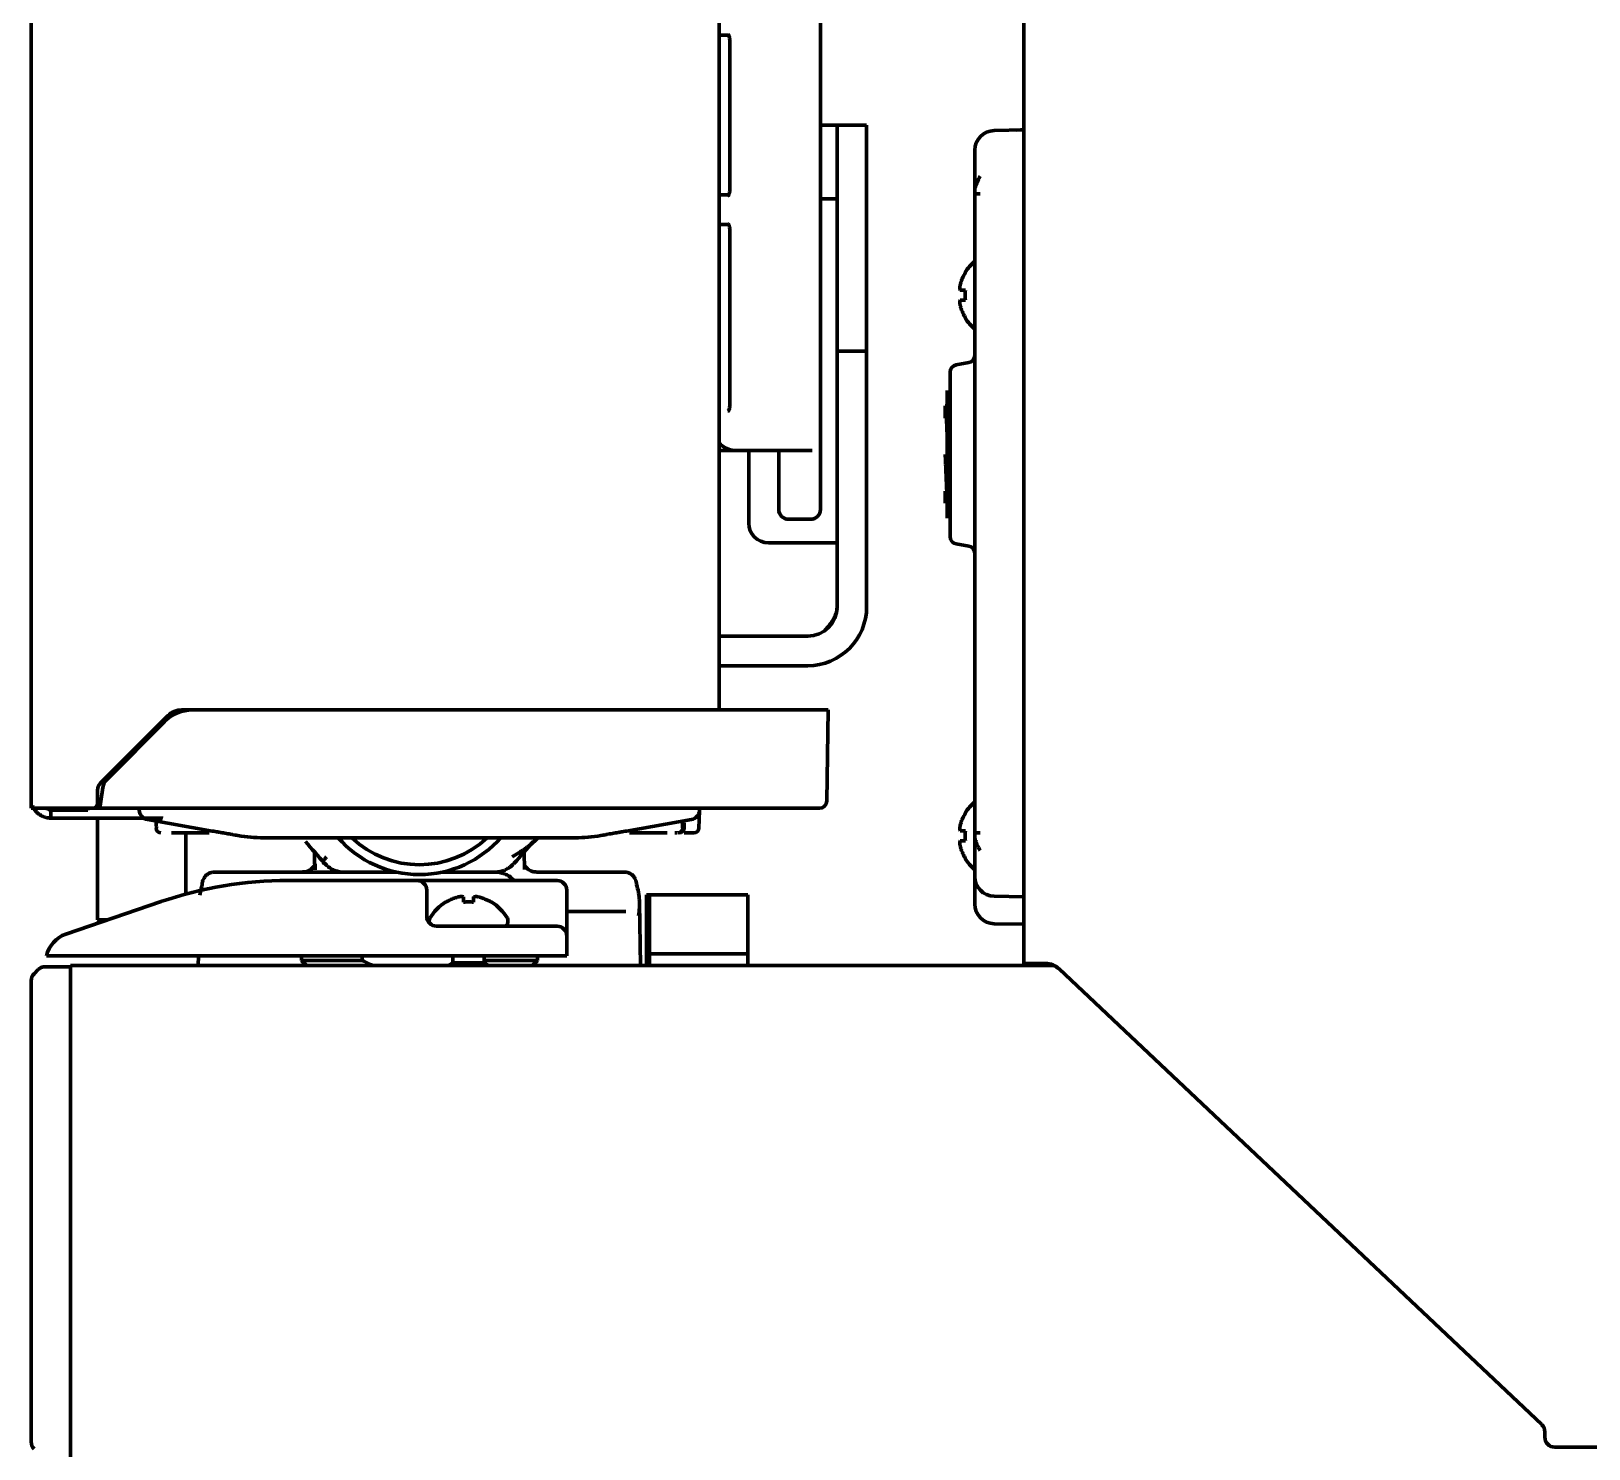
# Model space of a CAD drawing. Header units: inches. Extents: x -3077 to 7201, y 316 to 5463.
# Drawn here: x 1071.6 to 1230, y 2034.6 to 2178.8 of the extents above; entities that cross this region are included whole.
import ezdxf

# ---------------------------------------------------------------- set-up
doc = ezdxf.new("R2010")
doc.units = ezdxf.units.IN

msp = doc.modelspace()

# ---------------------------------------------------------------- linework, layer by layer
at = {"linetype": 'Continuous', "lineweight": 70}
for p, q in [((1172.56, 3749.16), (1172.56, 2083.96)), ((1071.56, 2099.76), (1071.56, 3747.76)), ((1141.56, 2109.76), (1141.56, 3747.76)), ((1151.86, 2130.16), (1151.86, 2268.16)), ((1142.49, 2178.41), (1141.56, 2178.41)), ((1142.63, 2177.91), (1142.63, 2162.66)), ((1151.86, 2169.26), (1153.56, 2169.26)), ((1153.56, 2169.26), (1156.56, 2169.26)), ((1153.56, 2164.26), (1153.56, 2169.26)), ((1156.56, 2169.26), (1156.56, 2164.26)), ((1169.52, 2168.7), (1172.56, 2168.76)), ((1171.85, 2168.74), (1172.56, 2168.81)), ((1167.56, 2161.7), (1167.56, 2166.7)), ((1153.56, 2164.26), (1153.56, 2151.26)), ((1156.56, 2164.26), (1156.56, 2151.26)), ((1141.56, 2162.16), (1142.52, 2162.16)), ((1151.86, 2161.76), (1153.56, 2161.76)), ((1167.56, 2097.81), (1167.56, 2161.7)), ((1142.49, 2159.16), (1141.56, 2159.16)), ((1142.63, 2158.66), (1142.63, 2140.73)), ((1166.58, 2154.26), (1166.61, 2154.26)), ((1153.56, 2146.26), (1153.56, 2151.26)), ((1156.56, 2151.26), (1156.56, 2146.26)), ((1166.61, 2149.66), (1166.58, 2149.66)), ((1153.56, 2141.26), (1153.56, 2146.26)), ((1153.56, 2146.26), (1156.56, 2146.26)), ((1156.56, 2146.26), (1156.56, 2141.26)), ((1166.94, 2145.09), (1165.68, 2144.87)), ((1165.06, 2144.13), (1165.06, 2135.76)), ((1153.56, 2120.26), (1153.56, 2141.26)), ((1156.56, 2120.26), (1156.56, 2141.26)), ((1164.76, 2139.24), (1164.76, 2142.26)), ((1164.76, 2140.71), (1164.56, 2140.71)), ((1164.76, 2138.77), (1164.76, 2139.24)), ((1164.76, 2132.74), (1164.76, 2138.77)), ((1143.19, 2136.16), (1141.56, 2136.16)), ((1149.89, 2136.16), (1143.19, 2136.16)), ((1144.56, 2136.16), (1144.56, 2128.76)), ((1147.61, 2136.16), (1147.61, 2130.16)), ((1151.03, 2136.16), (1149.89, 2136.16)), ((1165.06, 2135.76), (1165.06, 2127.39)), ((1164.76, 2132.27), (1164.76, 2132.74)), ((1164.76, 2129.26), (1164.76, 2132.27)), ((1148.61, 2129.16), (1150.42, 2129.16)), ((1150.42, 2129.16), (1150.86, 2129.16)), ((1150.56, 2126.76), (1146.56, 2126.76)), ((1150.56, 2126.76), (1153.56, 2126.76)), ((1165.68, 2126.65), (1166.94, 2126.42)), ((1150.56, 2117.26), (1141.56, 2117.26)), ((1150.56, 2114.26), (1141.56, 2114.26)), ((1087.97, 2109.76), (1086.89, 2109.76)), ((1087.97, 2109.76), (1140.78, 2109.76)), ((1144.25, 2109.76), (1140.78, 2109.76)), ((1151.86, 2109.76), (1144.25, 2109.76)), ((1152.66, 2109.76), (1151.86, 2109.76)), ((1152.5, 2100.49), (1152.66, 2109.76)), ((1085.47, 2109.17), (1078.6, 2102.3)), ((1079.28, 2102.73), (1085.14, 2108.58)), ((1078.31, 2100.26), (1078.31, 2101.59)), ((1078.66, 2100.49), (1078.86, 2101.88)), ((1078.66, 2100.49), (1078.56, 2099.76)), ((1071.56, 2099.76), (1073.56, 2099.76)), ((1077.81, 2099.76), (1073.56, 2099.76)), ((1073.56, 2098.76), (1073.56, 2099.56)), ((1077.31, 2099.56), (1073.56, 2099.56)), ((1073.56, 2098.76), (1084.79, 2098.76)), ((1077.31, 2099.76), (1077.31, 2099.56)), ((1077.81, 2099.76), (1078.56, 2099.76)), ((1078.31, 2098.76), (1078.31, 2088.39)), ((1140.69, 2099.76), (1078.56, 2099.76)), ((1082.56, 2099.76), (1082.56, 2099.57)), ((1083.39, 2098.61), (1089.99, 2097.44)), ((1132.13, 2097.44), (1138.73, 2098.61)), ((1139.49, 2097.74), (1139.55, 2099.48)), ((1139.56, 2099.57), (1139.56, 2099.76)), ((1143.5, 2099.76), (1140.69, 2099.76)), ((1141.42, 2099.76), (1141.42, 2099.76)), ((1151.05, 2099.76), (1143.5, 2099.76)), ((1151.75, 2099.76), (1151.05, 2099.76)), ((1166.58, 2099.26), (1166.61, 2099.26)), ((1087.31, 2091.03), (1087.31, 2097.26)), ((1092.41, 2097.02), (1092.6, 2096.98)), ((1095.21, 2096.76), (1126.91, 2096.76)), ((1129.52, 2096.98), (1129.71, 2097.02)), ((1137.99, 2097.26), (1138.99, 2097.26)), ((1167.56, 2092.81), (1167.56, 2097.81)), ((1100.4, 2095.3), (1100.38, 2094.08)), ((1121.75, 2093.53), (1121.72, 2095.3)), ((1166.61, 2094.66), (1166.58, 2094.66)), ((1090.14, 2093.26), (1108.73, 2093.26)), ((1110.81, 2092.41), (1097.7, 2092.41)), ((1116.06, 2092.41), (1110.81, 2092.41)), ((1113.39, 2093.26), (1118.8, 2093.26)), ((1125.06, 2092.41), (1116.06, 2092.41)), ((1122.98, 2093.26), (1131.98, 2093.26)), ((1167.56, 2090.01), (1167.56, 2092.81)), ((1111.81, 2088.76), (1111.81, 2091.41)), ((1126.06, 2091.41), (1126.06, 2088.76)), ((1134.46, 2090.96), (1134.16, 2090.96)), ((1134.16, 2090.96), (1134.16, 2083.76)), ((1134.46, 2090.96), (1134.46, 2084.96)), ((1144.46, 2090.96), (1134.46, 2090.96)), ((1144.46, 2084.96), (1144.46, 2090.96)), ((1169.52, 2090.81), (1172.56, 2090.76)), ((1084.77, 2090.26), (1075.09, 2086.95)), ((1113.76, 2090.2), (1113.76, 2090.23)), ((1118.36, 2090.23), (1118.36, 2090.2)), ((1126.06, 2089.26), (1132.05, 2089.26)), ((1126.06, 2088.76), (1126.06, 2086.76)), ((1133.56, 2083.76), (1133.45, 2090.12)), ((1078.31, 2088.39), (1078.8, 2088.22)), ((1079.31, 2088.39), (1078.31, 2088.39)), ((1112.06, 2088.36), (1112.06, 2088.16)), ((1112.06, 2088.16), (1112.06, 2088.09)), ((1121.06, 2087.76), (1112.81, 2087.76)), ((1120.06, 2088.16), (1120.06, 2088.36)), ((1125.06, 2087.76), (1121.06, 2087.76)), ((1169.52, 2088.01), (1172.56, 2087.96)), ((1126.06, 2084.76), (1126.06, 2086.76)), ((1121.06, 2084.76), (1074.17, 2084.76)), ((1088.58, 2084.76), (1088.56, 2083.76)), ((1099.06, 2084.76), (1099.06, 2084.26)), ((1099.06, 2084.26), (1099.56, 2083.76)), ((1099.06, 2084.26), (1105.25, 2084.26)), ((1105.25, 2084.26), (1105.25, 2084.76)), ((1114.46, 2084.04), (1113.96, 2083.76)), ((1114.46, 2084.76), (1114.46, 2084.04)), ((1117.66, 2084.04), (1114.46, 2084.04)), ((1117.66, 2084.04), (1117.66, 2084.76)), ((1117.66, 2084.26), (1123.06, 2084.26)), ((1118.16, 2083.76), (1117.66, 2084.04)), ((1121.06, 2084.76), (1126.06, 2084.76)), ((1122.56, 2083.76), (1123.06, 2084.26)), ((1123.06, 2084.26), (1123.06, 2084.76)), ((1144.46, 2084.96), (1134.46, 2084.96)), ((1134.46, 2084.96), (1134.46, 2083.76)), ((1144.46, 2083.76), (1144.46, 2084.96)), ((1174.56, 2083.96), (1172.56, 2083.96)), ((1174.56, 2083.96), (1174.76, 2083.96)), ((1174.56, 2083.96), (1174.56, 2083.76)), ((1072.27, 2083.34), (1071.85, 2082.92)), ((1075.56, 2083.63), (1072.97, 2083.63)), ((1075.56, 2083.76), (1075.56, 2081.96)), ((1175.64, 2083.76), (1075.56, 2083.76)), ((1081.06, 2083.76), (1081.06, 2083.76)), ((1225.25, 2037.05), (1176.14, 2083.41)), ((1071.56, 2082.03), (1071.56, 2082.22)), ((1071.56, 2082.03), (1071.56, 2035.48)), ((1075.56, 2081.96), (1075.56, 2035.56)), ((1071.56, 2035.29), (1071.56, 2035.48)), ((1075.56, 2035.56), (1075.56, 2033.76)), ((1225.56, 2035.76), (1225.56, 2036.32)), ((1246.56, 2034.76), (1226.56, 2034.76))]:
    msp.add_line(p, q, dxfattribs=at)
for centre, radius, start, end in [((1169.56, 2166.7), 2, 91, 180), ((1170.68, 2151.76), 4.8, 130.5417, 148.4186), ((1170.36, 2151.96), 3.78, 172.3959, 179.9965), ((1170.36, 2151.96), 3.78, 180.0035, 187.6041), ((1170.68, 2152.15), 4.8, 211.5837, 229.4583), ((1166.81, 2145.83), 0.75, 280, 0), ((1165.81, 2144.13), 0.75, 100, 180), ((1148.61, 2130.16), 1, 180, 270), ((1150.86, 2130.16), 1, 270, 0), ((1146.56, 2128.76), 2, 180, 270), ((1165.81, 2127.39), 0.75, 180, 260), ((1166.81, 2125.69), 0.75, 0, 80), ((1150.56, 2120.26), 3, 270, 0), ((1150.56, 2120.26), 6, 270, 0), ((1087.97, 2105.76), 4, 90, 135), ((1086.89, 2107.76), 2, 90, 135), ((1079.31, 2101.59), 1, 135, 180), ((1080.34, 2101.67), 1.5, 135, 172), ((1077.81, 2100.26), 0.5, 270, 0), ((1151.75, 2100.51), 0.75, 270, 359), ((1170.68, 2096.76), 4.8, 130.5417, 148.4186), ((1083.56, 2099.59), 1, 181.4403, 260), ((1084.33, 2098.95), 0.5, 260, 354.8861), ((1138.56, 2099.59), 1, 280, 358.5401), ((1111.06, 2104.01), 11, 221.2256, 270), ((1111.06, 2104.01), 10, 226.4737, 313.5263), ((1111.06, 2104.01), 11, 270, 319.2469), ((1137.49, 2097.76), 0.5, 270, 358), ((1138.99, 2097.76), 0.5, 270, 358), ((1170.36, 2096.96), 3.78, 172.3959, 179.9965), ((1170.36, 2096.96), 3.78, 180.0035, 187.6041), ((1170.68, 2097.15), 4.8, 211.5837, 229.4583), ((1097.7, 2052.41), 40, 90, 108.8636), ((1110.81, 2091.41), 1, 0, 90), ((1125.06, 2091.41), 1, 0, 90), ((1169.56, 2092.81), 2, 180, 269), ((1112.81, 2088.76), 1, 180, 270), ((1116.26, 2086.14), 4.8, 121.5837, 149.6988), ((1116.06, 2086.45), 3.78, 90.0035, 97.6041), ((1116.06, 2086.45), 3.78, 82.3959, 89.9965), ((1115.86, 2086.14), 4.8, 30.3012, 58.4186), ((1169.56, 2090.01), 2, 180, 269), ((1112.46, 2088.36), 0.4, 149.6988, 180), ((1119.66, 2088.16), 0.4, 270, 0), ((1119.66, 2088.36), 0.4, 0, 30.3012), ((1125.06, 2086.76), 1, 0, 90), ((1076.06, 2084.11), 3, 108.8636, 167.5792), ((1174.56, 2085.76), 2, 244.1606, 270), ((1174.76, 2081.96), 2, 46.65, 90), ((1072.56, 2082.22), 1, 135, 180), ((1072.97, 2082.63), 1, 90, 135), ((1224.56, 2036.32), 1, 0, 46.65), ((1072.56, 2035.29), 1, 180, 225), ((1226.56, 2035.76), 1, 180, 270)]:
    msp.add_arc(centre, radius, start, end, dxfattribs=at)
for centre, major_axis, ratio, start_param, end_param in [((1143.17, 2141.16), (0, -5), 0.615661, 5.73191, 6.175284), ((1084.76, 2097.76), (0, 0.5), 1, 1.640393, 3.142092), ((1124.65, 2094.76), (0, -2.5), 0.999999, 3.785085, 4.005956), ((1124.65, 2094.76), (0, -2.5), 1, 3.785089, 4.004654), ((1137.36, 2097.76), (0, 0.5), 1, 3.141193, 4.639305), ((1121.05, 2095.96), (32.09, -27.79), 0.353553, 4.310993, 4.385744), ((1101.07, 2095.96), (32.09, 27.79), 0.353553, 5.039041, 5.113788), ((1089.95, 2091.99), (-0.961, 0.275), 0.857313, 0.005589, 0.30176), ((1132.16, 2091.99), (-0.961, -0.275), 0.857313, 2.839833, 3.140059)]:
    msp.add_ellipse(centre, major_axis=major_axis, ratio=ratio, start_param=start_param, end_param=end_param, dxfattribs=at)
for points, knots in [([(1142.48, 2178.48), (1142.48, 2178.48), (1142.48, 2178.47), (1142.51, 2178.44), (1142.56, 2178.34), (1142.61, 2178.18), (1142.63, 2178.02), (1142.63, 2177.93), (1142.63, 2177.91)], [0, 0, 0, 0, 0.064595, 0.272965, 0.480399, 0.692617, 0.92171, 1, 1, 1, 1]), ([(1168.11, 2164.06), (1167.99, 2163.85), (1167.88, 2163.64), (1167.74, 2163.32), (1167.7, 2163.21), (1167.63, 2162.98), (1167.59, 2162.87), (1167.56, 2162.76)], [0, 0, 0, 0, 0.5, 0.5, 0.75, 0.75, 1, 1, 1, 1]), ([(1142.63, 2162.66), (1142.63, 2162.58), (1142.62, 2162.44), (1142.57, 2162.25), (1142.52, 2162.13), (1142.49, 2162.09), (1142.48, 2162.09), (1142.48, 2162.09)], [0, 0, 0, 0, 0.239269, 0.485113, 0.691034, 0.916821, 1, 1, 1, 1]), ([(1142.48, 2159.23), (1142.48, 2159.23), (1142.48, 2159.22), (1142.51, 2159.19), (1142.56, 2159.09), (1142.61, 2158.93), (1142.63, 2158.77), (1142.63, 2158.68), (1142.63, 2158.66)], [0, 0, 0, 0, 0.064595, 0.272965, 0.480399, 0.692617, 0.92171, 1, 1, 1, 1]), ([(1166.61, 2154.26), (1166.49, 2154.05), (1166.38, 2153.84), (1166.24, 2153.52), (1166.2, 2153.41), (1166.13, 2153.18), (1166.09, 2153.07), (1166.06, 2152.96)], [0, 0, 0, 0, 0.5, 0.5, 0.75, 0.75, 1, 1, 1, 1]), ([(1166.61, 2151.46), (1166.49, 2151.46), (1166.38, 2151.46), (1166.24, 2151.46), (1166.2, 2151.46), (1166.13, 2151.46), (1166.09, 2151.46), (1166.06, 2151.46)], [0, 0, 0, 0, 0.5, 0.5, 0.75, 0.75, 1, 1, 1, 1]), ([(1142.63, 2140.73), (1142.63, 2140.65), (1142.62, 2140.51), (1142.57, 2140.33), (1142.52, 2140.2), (1142.49, 2140.16), (1142.48, 2140.16), (1142.48, 2140.16)], [0, 0, 0, 0, 0.239211, 0.484995, 0.690866, 0.916598, 1, 1, 1, 1]), ([(1164.56, 2140.71), (1164.57, 2140.71), (1164.58, 2140.69), (1164.59, 2140.62), (1164.59, 2140.6), (1164.6, 2140.56), (1164.6, 2140.55), (1164.6, 2140.54), (1164.61, 2140.51), (1164.61, 2140.48), (1164.62, 2140.38), (1164.63, 2140.28), (1164.64, 2140.11), (1164.64, 2140.04), (1164.65, 2139.96), (1164.65, 2139.94), (1164.65, 2139.91), (1164.65, 2139.89), (1164.66, 2139.83), (1164.66, 2139.8), (1164.66, 2139.68), (1164.67, 2139.6), (1164.68, 2139.43), (1164.68, 2139.26), (1164.69, 2139.07), (1164.7, 2138.92), (1164.7, 2138.87), (1164.71, 2138.77), (1164.71, 2138.72), (1164.72, 2138.45), (1164.73, 2138.23), (1164.74, 2137.77), (1164.75, 2137.53), (1164.76, 2137.29)], [0, 0, 0, 0, 0.125, 0.125, 0.1875, 0.1875, 0.203125, 0.203125, 0.21875, 0.25, 0.25, 0.375, 0.375, 0.4375, 0.4375, 0.453125, 0.453125, 0.46875, 0.46875, 0.5, 0.5, 0.5625, 0.5625, 0.625, 0.6875, 0.6875, 0.71875, 0.71875, 0.75, 0.75, 0.875, 0.875, 1, 1, 1, 1]), ([(1164.56, 2139.44), (1164.56, 2139.45), (1164.56, 2139.47), (1164.56, 2139.5), (1164.56, 2139.53), (1164.56, 2139.58), (1164.56, 2139.6), (1164.56, 2139.68), (1164.56, 2139.72), (1164.56, 2139.86), (1164.56, 2139.95), (1164.56, 2140.1), (1164.56, 2140.18), (1164.56, 2140.27), (1164.56, 2140.31), (1164.56, 2140.35), (1164.56, 2140.37), (1164.56, 2140.39), (1164.56, 2140.41), (1164.56, 2140.47), (1164.56, 2140.57), (1164.56, 2140.63), (1164.56, 2140.68), (1164.56, 2140.7), (1164.56, 2140.71)], [0, 0, 0, 0, 0.01675, 0.01675, 0.051866, 0.051866, 0.086982, 0.086982, 0.157215, 0.157215, 0.297679, 0.297679, 0.438143, 0.438143, 0.508375, 0.508375, 0.543491, 0.543491, 0.578607, 0.578607, 0.719072, 0.859536, 0.859536, 1, 1, 1, 1]), ([(1164.76, 2139.24), (1164.77, 2139.5), (1164.81, 2139.77), (1164.89, 2140.17), (1164.92, 2140.31), (1164.97, 2140.46)], [0, 0, 0, 0, 0.639156, 0.639156, 1, 1, 1, 1]), ([(1164.97, 2137.53), (1164.93, 2137.68), (1164.89, 2137.83), (1164.85, 2138.01), (1164.85, 2138.05), (1164.83, 2138.11), (1164.83, 2138.15), (1164.81, 2138.24), (1164.8, 2138.31), (1164.78, 2138.51), (1164.77, 2138.64), (1164.76, 2138.77)], [0, 0, 0, 0, 0.367214, 0.367214, 0.446312, 0.446312, 0.52541, 0.52541, 0.683607, 0.683607, 1, 1, 1, 1]), ([(1164.76, 2131.52), (1164.75, 2131.56), (1164.75, 2131.6), (1164.74, 2131.69), (1164.73, 2131.79), (1164.73, 2131.9), (1164.72, 2132), (1164.72, 2132.03), (1164.71, 2132.09), (1164.71, 2132.13), (1164.7, 2132.23), (1164.7, 2132.37), (1164.68, 2132.61), (1164.68, 2132.78), (1164.67, 2132.91), (1164.67, 2132.96), (1164.66, 2133.02), (1164.66, 2133.05), (1164.66, 2133.09), (1164.66, 2133.12), (1164.65, 2133.33), (1164.64, 2133.53), (1164.63, 2133.84), (1164.62, 2134.05), (1164.61, 2134.27), (1164.61, 2134.41), (1164.61, 2134.44), (1164.61, 2134.49), (1164.6, 2134.58), (1164.6, 2134.66), (1164.59, 2134.83), (1164.58, 2135.06), (1164.57, 2135.4), (1164.56, 2135.64), (1164.56, 2135.76)], [0, 0, 0, 0, 0.0625, 0.0625, 0.125, 0.1875, 0.1875, 0.21875, 0.21875, 0.25, 0.25, 0.3125, 0.375, 0.4375, 0.4375, 0.46875, 0.46875, 0.484375, 0.484375, 0.5, 0.5, 0.625, 0.625, 0.6875, 0.75, 0.75, 0.765625, 0.765625, 0.78125, 0.8125, 0.8125, 0.875, 0.9375, 1, 1, 1, 1]), ([(1164.76, 2132.74), (1164.77, 2133), (1164.81, 2133.27), (1164.89, 2133.67), (1164.92, 2133.81), (1164.97, 2133.96)], [0, 0, 0, 0, 0.639156, 0.639156, 1, 1, 1, 1]), ([(1164.56, 2130.81), (1164.56, 2130.82), (1164.56, 2130.85), (1164.56, 2130.91), (1164.56, 2130.97), (1164.56, 2130.99), (1164.56, 2131.03), (1164.56, 2131.04), (1164.56, 2131.06), (1164.56, 2131.08), (1164.56, 2131.14), (1164.56, 2131.2), (1164.56, 2131.33), (1164.56, 2131.41), (1164.56, 2131.57), (1164.56, 2131.65), (1164.56, 2131.77), (1164.56, 2131.79), (1164.56, 2131.84), (1164.56, 2131.91), (1164.56, 2131.98), (1164.56, 2132.03)], [0, 0, 0, 0, 0.14299, 0.28598, 0.28598, 0.357475, 0.357475, 0.393222, 0.393222, 0.42897, 0.42897, 0.57196, 0.57196, 0.71495, 0.71495, 0.85794, 0.85794, 0.893687, 0.893687, 0.929434, 1, 1, 1, 1]), ([(1164.97, 2131.03), (1164.93, 2131.18), (1164.89, 2131.33), (1164.85, 2131.51), (1164.85, 2131.55), (1164.83, 2131.61), (1164.83, 2131.65), (1164.81, 2131.74), (1164.8, 2131.81), (1164.78, 2132.01), (1164.77, 2132.14), (1164.76, 2132.27)], [0, 0, 0, 0, 0.367214, 0.367214, 0.446312, 0.446312, 0.52541, 0.52541, 0.683607, 0.683607, 1, 1, 1, 1]), ([(1152.23, 2117.76), (1152.27, 2117.8), (1152.37, 2117.91), (1152.53, 2118.07), (1152.68, 2118.26), (1152.83, 2118.44), (1152.96, 2118.62), (1153.08, 2118.8), (1153.19, 2118.98), (1153.29, 2119.16), (1153.37, 2119.35), (1153.44, 2119.53), (1153.49, 2119.71), (1153.53, 2119.89), (1153.55, 2120.07), (1153.56, 2120.2), (1153.56, 2120.26)], [0, 0, 0, 0, 0.054002, 0.126771, 0.19954, 0.272309, 0.345078, 0.417847, 0.490616, 0.563385, 0.636154, 0.708924, 0.781693, 0.854462, 0.927231, 1, 1, 1, 1]), ([(1071.69, 2100.04), (1071.69, 2100.04), (1071.7, 2100.01), (1071.73, 2099.94), (1071.78, 2099.85), (1071.83, 2099.76), (1071.88, 2099.67), (1071.94, 2099.58), (1072, 2099.5), (1072.07, 2099.42), (1072.14, 2099.34), (1072.22, 2099.27), (1072.3, 2099.2), (1072.38, 2099.14), (1072.47, 2099.08), (1072.56, 2099.02), (1072.65, 2098.97), (1072.75, 2098.93), (1072.84, 2098.89), (1072.94, 2098.85), (1073.04, 2098.82), (1073.14, 2098.8), (1073.25, 2098.78), (1073.35, 2098.77), (1073.45, 2098.76), (1073.52, 2098.76), (1073.56, 2098.76)], [0, 0, 0, 0, 0.001919, 0.045314, 0.088709, 0.132103, 0.175498, 0.218893, 0.262288, 0.305683, 0.349078, 0.392472, 0.435867, 0.479262, 0.522657, 0.566052, 0.609447, 0.652841, 0.696236, 0.739631, 0.783026, 0.826421, 0.869816, 0.91321, 0.956605, 1, 1, 1, 1]), ([(1073.56, 2099.56), (1073.52, 2099.57), (1073.45, 2099.6), (1073.34, 2099.64), (1073.24, 2099.68), (1073.14, 2099.72), (1073.08, 2099.74), (1073.06, 2099.75)], [0, 0, 0, 0, 0.214054, 0.428108, 0.642162, 0.856216, 1, 1, 1, 1]), ([(1166.61, 2099.26), (1166.49, 2099.05), (1166.38, 2098.84), (1166.24, 2098.52), (1166.2, 2098.41), (1166.13, 2098.18), (1166.09, 2098.07), (1166.06, 2097.96)], [0, 0, 0, 0, 0.5, 0.5, 0.75, 0.75, 1, 1, 1, 1]), ([(1089.68, 2097.26), (1089.45, 2097.26), (1089.2, 2097.26), (1088.64, 2097.26), (1088.35, 2097.26), (1087.71, 2097.26), (1087.36, 2097.26), (1086.91, 2097.26), (1086.82, 2097.26), (1086.68, 2097.26), (1086.63, 2097.26), (1086.54, 2097.26), (1086.3, 2097.26), (1086.05, 2097.26), (1085.85, 2097.26)], [0, 0, 0, 0, 0.25, 0.25, 0.5, 0.5, 0.75, 0.75, 0.8125, 0.8125, 0.84375, 0.84375, 0.875, 1, 1, 1, 1]), ([(1089.99, 2097.44), (1090.09, 2097.43), (1090.28, 2097.39), (1090.48, 2097.36), (1090.6, 2097.34), (1090.62, 2097.33), (1090.67, 2097.32), (1090.74, 2097.31), (1090.81, 2097.3), (1090.95, 2097.28), (1091.03, 2097.26), (1091.12, 2097.25)], [0, 0, 0, 0, 0.25, 0.5, 0.5, 0.5625, 0.5625, 0.625, 0.75, 0.75, 1, 1, 1, 1]), ([(1091.12, 2097.25), (1091.22, 2097.23), (1091.32, 2097.21), (1091.52, 2097.17), (1091.63, 2097.16), (1091.85, 2097.12), (1092.07, 2097.08), (1092.29, 2097.04), (1092.41, 2097.02)], [0, 0, 0, 0, 0.25, 0.25, 0.5, 0.5, 0.75, 1, 1, 1, 1]), ([(1129.71, 2097.02), (1129.83, 2097.04), (1130.05, 2097.08), (1130.27, 2097.12), (1130.49, 2097.16), (1130.7, 2097.19), (1130.9, 2097.23), (1131, 2097.25)], [0, 0, 0, 0, 0.25, 0.5, 0.5, 0.75, 1, 1, 1, 1]), ([(1131, 2097.25), (1131.09, 2097.26), (1131.17, 2097.28), (1131.31, 2097.3), (1131.35, 2097.31), (1131.43, 2097.32), (1131.45, 2097.32), (1131.5, 2097.33), (1131.52, 2097.34), (1131.64, 2097.36), (1131.74, 2097.38), (1131.93, 2097.41), (1132.03, 2097.43), (1132.13, 2097.44)], [0, 0, 0, 0, 0.25, 0.25, 0.375, 0.375, 0.4375, 0.4375, 0.5, 0.5, 0.75, 0.75, 1, 1, 1, 1]), ([(1136.27, 2097.26), (1135.87, 2097.26), (1135.48, 2097.26), (1134.76, 2097.26), (1134.42, 2097.26), (1133.78, 2097.26), (1133.48, 2097.26), (1133.13, 2097.26), (1133.06, 2097.26), (1132.96, 2097.26), (1132.93, 2097.26), (1132.86, 2097.26), (1132.7, 2097.26), (1132.55, 2097.26), (1132.43, 2097.26)], [0, 0, 0, 0, 0.25, 0.25, 0.5, 0.5, 0.75, 0.75, 0.8125, 0.8125, 0.84375, 0.84375, 0.875, 1, 1, 1, 1]), ([(1137.27, 2097.26), (1137.26, 2097.26), (1137.24, 2097.26), (1137.2, 2097.26), (1137.17, 2097.26), (1137.12, 2097.26), (1137.1, 2097.26), (1137.07, 2097.26), (1137.05, 2097.26), (1137.03, 2097.26)], [0, 0, 0, 0, 0.27385, 0.27385, 0.636925, 0.636925, 0.818462, 0.818462, 1, 1, 1, 1]), ([(1168.11, 2097.26), (1167.99, 2097.26), (1167.88, 2097.26), (1167.74, 2097.26), (1167.7, 2097.26), (1167.63, 2097.26), (1167.59, 2097.26), (1167.56, 2097.26)], [0, 0, 0, 0, 0.5, 0.5, 0.75, 0.75, 1, 1, 1, 1]), ([(1120.51, 2094.82), (1120.62, 2094.89), (1120.74, 2094.95), (1120.96, 2095.09), (1121.07, 2095.16), (1121.29, 2095.3), (1121.4, 2095.37), (1121.61, 2095.5), (1121.71, 2095.57), (1121.91, 2095.71), (1122.01, 2095.77), (1122.15, 2095.87), (1122.19, 2095.91), (1122.28, 2095.97), (1122.33, 2096.01), (1122.41, 2096.07), (1122.46, 2096.11), (1122.53, 2096.17), (1122.57, 2096.2), (1122.64, 2096.27), (1122.68, 2096.3), (1122.72, 2096.35), (1122.74, 2096.36), (1122.76, 2096.39), (1122.78, 2096.41), (1122.79, 2096.42)], [0, 0, 0, 0, 0.125, 0.125, 0.25, 0.25, 0.375, 0.375, 0.5, 0.5, 0.625, 0.625, 0.6875, 0.6875, 0.75, 0.75, 0.8125, 0.8125, 0.875, 0.875, 0.9375, 0.9375, 0.96875, 0.96875, 1, 1, 1, 1]), ([(1166.61, 2096.46), (1166.49, 2096.46), (1166.38, 2096.46), (1166.24, 2096.46), (1166.2, 2096.46), (1166.13, 2096.46), (1166.09, 2096.46), (1166.06, 2096.46)], [0, 0, 0, 0, 0.5, 0.5, 0.75, 0.75, 1, 1, 1, 1]), ([(1100.44, 2094.07), (1100.45, 2094.07), (1100.45, 2094.09), (1100.38, 2093.91), (1100.06, 2093.53), (1099.53, 2093.27), (1099.26, 2093.27), (1099.16, 2093.29)], [0, 0, 0, 0, 0.056296, 0.267068, 0.523221, 0.827781, 1, 1, 1, 1]), ([(1101.44, 2094.13), (1101.41, 2094.13), (1101.39, 2094.13), (1101.34, 2094.15), (1101.33, 2094.16), (1101.3, 2094.19), (1101.29, 2094.21), (1101.29, 2094.26), (1101.29, 2094.29), (1101.31, 2094.35), (1101.32, 2094.38), (1101.35, 2094.46), (1101.38, 2094.5), (1101.43, 2094.59), (1101.46, 2094.63), (1101.53, 2094.72), (1101.57, 2094.77), (1101.61, 2094.82)], [0, 0, 0, 0, 0.125, 0.125, 0.25, 0.25, 0.375, 0.375, 0.5, 0.5, 0.625, 0.625, 0.75, 0.75, 0.875, 0.875, 1, 1, 1, 1]), ([(1103.37, 2093.26), (1103.28, 2093.26), (1103.19, 2093.26), (1103.01, 2093.28), (1102.83, 2093.31), (1102.66, 2093.36), (1102.53, 2093.4), (1102.49, 2093.41), (1102.41, 2093.45), (1102.36, 2093.46), (1102.24, 2093.52), (1102.16, 2093.56), (1102.04, 2093.63), (1102, 2093.66), (1101.95, 2093.69), (1101.93, 2093.71), (1101.89, 2093.73), (1101.8, 2093.8), (1101.64, 2093.93), (1101.51, 2094.06), (1101.44, 2094.13)], [0, 0, 0, 0, 0.125, 0.125, 0.25, 0.375, 0.375, 0.4375, 0.4375, 0.5, 0.5, 0.625, 0.625, 0.6875, 0.6875, 0.71875, 0.71875, 0.75, 0.875, 1, 1, 1, 1]), ([(1120.67, 2094.13), (1120.64, 2094.1), (1120.61, 2094.07), (1120.54, 2094), (1120.51, 2093.97), (1120.41, 2093.87), (1120.27, 2093.76), (1120.04, 2093.61), (1119.88, 2093.52), (1119.78, 2093.48), (1119.76, 2093.47), (1119.72, 2093.45), (1119.65, 2093.42), (1119.59, 2093.4), (1119.46, 2093.36), (1119.38, 2093.33), (1119.24, 2093.3), (1119.2, 2093.3), (1119.11, 2093.28), (1119.07, 2093.28), (1118.93, 2093.26), (1118.84, 2093.26), (1118.75, 2093.26)], [0, 0, 0, 0, 0.0625, 0.0625, 0.125, 0.125, 0.25, 0.375, 0.5, 0.5, 0.53125, 0.53125, 0.5625, 0.625, 0.625, 0.75, 0.75, 0.8125, 0.8125, 0.875, 0.875, 1, 1, 1, 1]), ([(1122.94, 2093.28), (1122.81, 2093.27), (1122.47, 2093.3), (1121.99, 2093.6), (1121.82, 2093.82), (1121.79, 2093.86)], [0, 0, 0, 0, 0.297892, 0.82991, 1, 1, 1, 1]), ([(1088.73, 2090.93), (1088.75, 2091.02), (1088.76, 2091.12), (1088.82, 2091.48), (1088.89, 2091.74), (1088.97, 2092.01)], [0, 0, 0, 0, 0.258744, 0.258744, 1, 1, 1, 1]), ([(1090.12, 2093.24), (1090.07, 2093.24), (1089.88, 2093.25), (1089.57, 2093.12), (1089.3, 2092.89), (1089.11, 2092.6), (1089.02, 2092.41), (1089, 2092.27), (1089, 2092.26)], [0, 0, 0, 0, 0.092867, 0.324216, 0.523827, 0.721789, 0.962352, 1, 1, 1, 1]), ([(1118.8, 2093.26), (1118.89, 2093.26), (1118.98, 2093.25), (1119.16, 2093.23), (1119.34, 2093.2), (1119.51, 2093.16), (1119.64, 2093.11), (1119.68, 2093.1), (1119.76, 2093.07), (1119.81, 2093.05), (1119.93, 2092.99), (1120.01, 2092.95), (1120.13, 2092.88), (1120.17, 2092.86), (1120.22, 2092.82), (1120.24, 2092.8), (1120.28, 2092.78), (1120.37, 2092.71), (1120.53, 2092.58), (1120.67, 2092.45), (1120.73, 2092.38)], [0, 0, 0, 0, 0.125, 0.125, 0.25, 0.375, 0.375, 0.4375, 0.4375, 0.5, 0.5, 0.625, 0.625, 0.6875, 0.6875, 0.71875, 0.71875, 0.75, 0.875, 1, 1, 1, 1]), ([(1133.11, 2092.26), (1133.09, 2092.35), (1133.03, 2092.56), (1132.84, 2092.87), (1132.52, 2093.14), (1132.2, 2093.26), (1132.02, 2093.24), (1131.98, 2093.24)], [0, 0, 0, 0, 0.21456, 0.467419, 0.698563, 0.931398, 1, 1, 1, 1]), ([(1133.34, 2088.81), (1133.39, 2089.08), (1133.42, 2089.34), (1133.45, 2089.88), (1133.45, 2090.14), (1133.43, 2090.54), (1133.42, 2090.68), (1133.38, 2090.94), (1133.37, 2091.08), (1133.29, 2091.48), (1133.23, 2091.74), (1133.15, 2092.01)], [0, 0, 0, 0, 0.25, 0.25, 0.5, 0.5, 0.625, 0.625, 0.75, 0.75, 1, 1, 1, 1]), ([(1115.56, 2090.2), (1115.56, 2090.33), (1115.56, 2090.43), (1115.56, 2090.57), (1115.56, 2090.61), (1115.56, 2090.69), (1115.56, 2090.72), (1115.56, 2090.75)], [0, 0, 0, 0, 0.5, 0.5, 0.75, 0.75, 1, 1, 1, 1]), ([(1118.36, 2090.2), (1118.16, 2090.33), (1117.95, 2090.43), (1117.62, 2090.57), (1117.51, 2090.61), (1117.29, 2090.69), (1117.17, 2090.72), (1117.06, 2090.75)], [0, 0, 0, 0, 0.5, 0.5, 0.75, 0.75, 1, 1, 1, 1]), ([(1073.13, 2084.76), (1073.13, 2084.76), (1073.14, 2084.76), (1073.16, 2084.76), (1073.16, 2084.76), (1073.18, 2084.76), (1073.19, 2084.76), (1073.2, 2084.76), (1073.2, 2084.76), (1073.24, 2084.76), (1073.27, 2084.76), (1073.32, 2084.76), (1073.33, 2084.76), (1073.35, 2084.76), (1073.36, 2084.76), (1073.39, 2084.76), (1073.44, 2084.76), (1073.49, 2084.76), (1073.54, 2084.76), (1073.57, 2084.76), (1073.65, 2084.76), (1073.71, 2084.76), (1073.8, 2084.76), (1073.84, 2084.76), (1073.88, 2084.76), (1073.9, 2084.76), (1073.93, 2084.76), (1073.95, 2084.76), (1074.03, 2084.76), (1074.1, 2084.76), (1074.17, 2084.76)], [0, 0, 0, 0, 0.118661, 0.118661, 0.181614, 0.181614, 0.21309, 0.21309, 0.244566, 0.244566, 0.370472, 0.370472, 0.401948, 0.401948, 0.433425, 0.433425, 0.496378, 0.55933, 0.55933, 0.622283, 0.622283, 0.748189, 0.748189, 0.811142, 0.811142, 0.842618, 0.842618, 0.874094, 0.874094, 1, 1, 1, 1])]:
    msp.add_open_spline(points, degree=3, knots=knots, dxfattribs=at)
for points, degree in [([(1167.56, 2162.26), (1167.58, 2162.26), (1167.61, 2162.26), (1167.66, 2162.26), (1167.71, 2162.26), (1167.78, 2162.26), (1167.84, 2162.26), (1167.92, 2162.26), (1168, 2162.26), (1168.07, 2162.26), (1168.11, 2162.26)], 3), ([(1166.06, 2152.96), (1166.06, 2152.93), (1166.05, 2152.88), (1166.05, 2152.8), (1166.05, 2152.73), (1166.05, 2152.66), (1166.05, 2152.59), (1166.06, 2152.52), (1166.06, 2152.48), (1166.06, 2152.46)], 3), ([(1166.06, 2152.46), (1166.08, 2152.46), (1166.11, 2152.46), (1166.16, 2152.46), (1166.21, 2152.46), (1166.28, 2152.46), (1166.34, 2152.46), (1166.42, 2152.46), (1166.5, 2152.46), (1166.57, 2152.46), (1166.61, 2152.46)], 3), ([(1166.06, 2151.46), (1166.06, 2151.43), (1166.05, 2151.38), (1166.05, 2151.31), (1166.05, 2151.24), (1166.05, 2151.17), (1166.05, 2151.1), (1166.05, 2151.03), (1166.06, 2150.98), (1166.06, 2150.96)], 3), ([(1166.06, 2150.96), (1166.08, 2150.9), (1166.11, 2150.79), (1166.16, 2150.63), (1166.21, 2150.47), (1166.28, 2150.32), (1166.34, 2150.17), (1166.42, 2150.01), (1166.5, 2149.84), (1166.57, 2149.72), (1166.61, 2149.66)], 3), ([(1142.84, 2136.18), (1142.88, 2136.18), (1142.95, 2136.17), (1143.07, 2136.16), (1143.15, 2136.16), (1143.19, 2136.16)], 3), ([(1164.57, 2130.81), (1164.66, 2131.01), (1164.76, 2131.2)], 2), ([(1084.26, 2098.46), (1084.31, 2097.73)], 1), ([(1137.81, 2097.73), (1137.85, 2098.38)], 1), ([(1138.01, 2098.29), (1138, 2098.11), (1138, 2097.92), (1137.99, 2097.74)], 3), ([(1092.6, 2096.98), (1093.03, 2096.91), (1093.9, 2096.79), (1094.77, 2096.76), (1095.21, 2096.76)], 3), ([(1126.91, 2096.76), (1127.35, 2096.76), (1128.22, 2096.79), (1129.09, 2096.91), (1129.52, 2096.98)], 3), ([(1166.06, 2097.96), (1166.06, 2097.93), (1166.05, 2097.88), (1166.05, 2097.8), (1166.05, 2097.73), (1166.05, 2097.66), (1166.05, 2097.59), (1166.06, 2097.52), (1166.06, 2097.48), (1166.06, 2097.46)], 3), ([(1166.06, 2097.46), (1166.08, 2097.46), (1166.11, 2097.46), (1166.16, 2097.46), (1166.21, 2097.46), (1166.28, 2097.46), (1166.34, 2097.46), (1166.42, 2097.46), (1166.5, 2097.46), (1166.57, 2097.46), (1166.61, 2097.46)], 3), ([(1167.56, 2096.76), (1167.58, 2096.7), (1167.61, 2096.59), (1167.66, 2096.43), (1167.71, 2096.27), (1167.78, 2096.12), (1167.84, 2095.97), (1167.92, 2095.81), (1168, 2095.64), (1168.07, 2095.52), (1168.11, 2095.46)], 3), ([(1166.06, 2096.46), (1166.06, 2096.43), (1166.05, 2096.38), (1166.05, 2096.31), (1166.05, 2096.24), (1166.05, 2096.17), (1166.05, 2096.1), (1166.05, 2096.03), (1166.06, 2095.98), (1166.06, 2095.96)], 3), ([(1166.06, 2095.96), (1166.08, 2095.9), (1166.11, 2095.79), (1166.16, 2095.63), (1166.21, 2095.47), (1166.28, 2095.32), (1166.34, 2095.17), (1166.42, 2095.01), (1166.5, 2094.84), (1166.57, 2094.72), (1166.61, 2094.66)], 3), ([(1100.46, 2093.51), (1100.45, 2094.08)], 1), ([(1115.06, 2090.75), (1115, 2090.74), (1114.9, 2090.71), (1114.74, 2090.66), (1114.58, 2090.6), (1114.42, 2090.54), (1114.27, 2090.47), (1114.11, 2090.4), (1113.95, 2090.31), (1113.82, 2090.24), (1113.76, 2090.2)], 3), ([(1115.56, 2090.75), (1115.54, 2090.75), (1115.49, 2090.76), (1115.42, 2090.77), (1115.34, 2090.77), (1115.27, 2090.77), (1115.2, 2090.77), (1115.13, 2090.76), (1115.08, 2090.75), (1115.06, 2090.75)], 3), ([(1117.06, 2090.75), (1117.03, 2090.75), (1116.98, 2090.76), (1116.91, 2090.77), (1116.84, 2090.77), (1116.77, 2090.77), (1116.7, 2090.76), (1116.63, 2090.76), (1116.58, 2090.75), (1116.56, 2090.75)], 3), ([(1116.56, 2090.75), (1116.56, 2090.74), (1116.56, 2090.71), (1116.56, 2090.66), (1116.56, 2090.6), (1116.56, 2090.54), (1116.56, 2090.47), (1116.56, 2090.4), (1116.56, 2090.31), (1116.56, 2090.24), (1116.56, 2090.2)], 3), ([(1105.25, 2084.26), (1105.44, 2084.17), (1105.81, 2083.99), (1106.18, 2083.83), (1106.37, 2083.76)], 3)]:
    msp.add_open_spline(points, degree=degree, dxfattribs=at)

doc.saveas('drawing.dxf')
